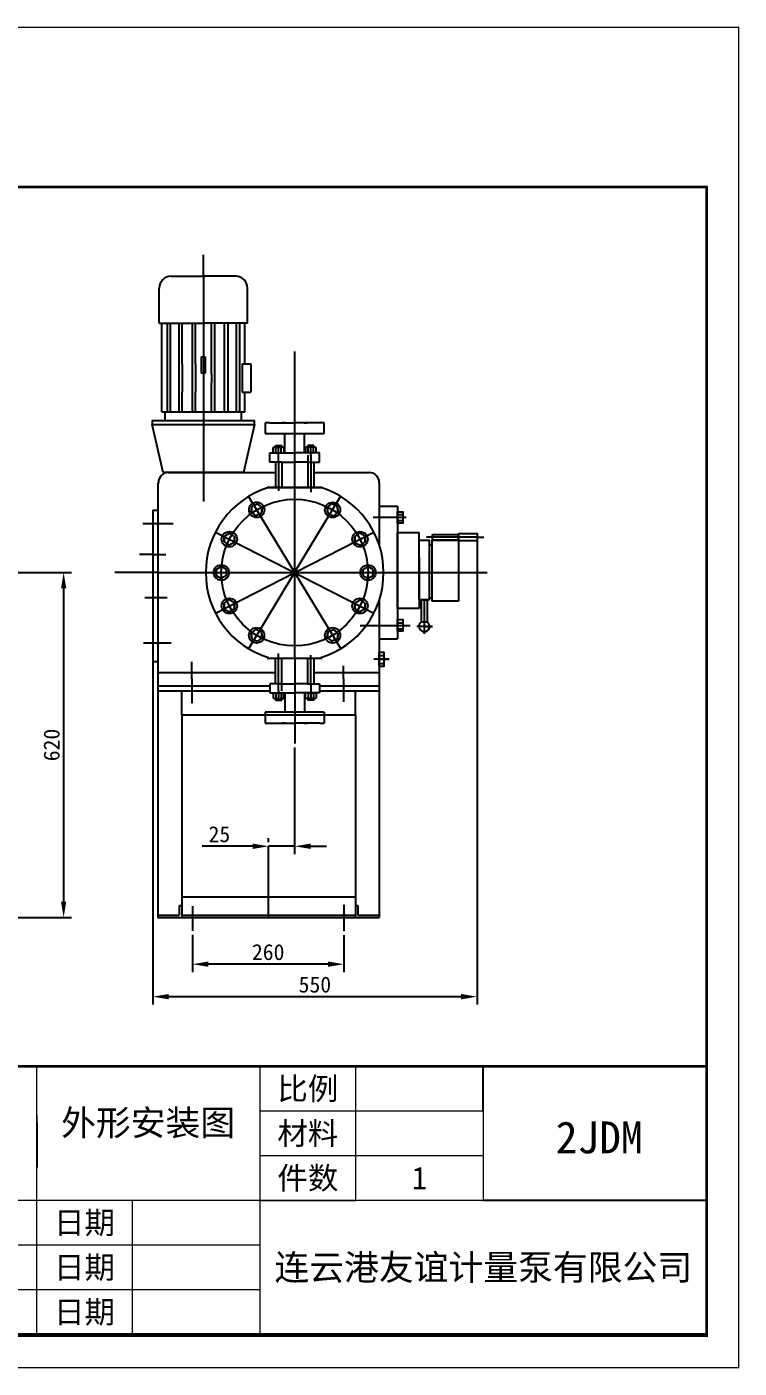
# Model space of a CAD drawing. Header units: millimetres. Extents: x 31 to 328, y 15 to 225.
# Drawn here: x 216.4 to 328, y 15.2 to 225.4 of the extents above; entities that cross this region are included whole.
import ezdxf
from ezdxf.enums import TextEntityAlignment as Align

# ---------------------------------------------------------------- set-up
doc = ezdxf.new("R2010")
doc.units = ezdxf.units.MM
doc.header["$PDMODE"] = 35
doc.layers.add('04-标注', color=3, linetype='Continuous', lineweight=20)
doc.layers.add('05-文字', color=5, linetype='Continuous')
doc.layers.add('2', color=4, linetype='Continuous')
doc.styles.add('S', font='SimSun.ttf')
doc.dimstyles.new('ISO-25', dxfattribs={"dimtxt": 2.5, "dimasz": 2.5, "dimexe": 1.25, "dimexo": 0.625, "dimtad": 1, "dimtxsty": 'Standard', "dimcen": 2.5, "dimadec": 0, "dimazin": 0, "dimtfac": 1, "dimtmove": 0, "dimatfit": 3, "dimfxl": 0, "dimarcsym": 0})

# ---------------------------------------------------------------- blocks, each defined once
blk = doc.blocks.new('*D13')
at = {"color": 0, "lineweight": -2}
for p, q in [((209.98, 139.84), (223.41, 139.84)), ((222.16, 137.34), (222.16, 88.27)), ((175.33, 85.77), (223.41, 85.77))]:
    blk.add_line(p, q, dxfattribs=at)
at = {"color": 0}
for points in [[(221.75, 137.34), (222.58, 137.34), (222.16, 139.84)], [(221.75, 88.27), (222.58, 88.27), (222.16, 85.77)]]:
    blk.add_solid(points, dxfattribs=at)
at = {"layer": 'Defpoints', "color": 0}
for p in [(209.35, 139.84), (174.7, 85.77), (222.16, 85.77)]:
    blk.add_point(p, dxfattribs=at)
at = {"color": 0, "insert": (220.29, 112.81), "char_height": 2.5, "attachment_point": 5, "rotation": 90}
blk.add_mtext('\\A1;620', dxfattribs=at)
blk = doc.blocks.new('*D16')
at = {"color": 0, "lineweight": -2}
for p, q in [((242.35, 83.07), (242.35, 77.21)), ((266.09, 82.99), (266.09, 77.21)), ((263.59, 78.46), (244.85, 78.46))]:
    blk.add_line(p, q, dxfattribs=at)
at = {"color": 0}
for points in [[(244.85, 78.88), (244.85, 78.05), (242.35, 78.46)], [(263.59, 78.88), (263.59, 78.05), (266.09, 78.46)]]:
    blk.add_solid(points, dxfattribs=at)
at = {"layer": 'Defpoints', "color": 0}
for p in [(242.35, 83.7), (266.09, 83.62), (242.35, 78.46)]:
    blk.add_point(p, dxfattribs=at)
at = {"color": 0, "insert": (254.22, 80.34), "char_height": 2.5, "attachment_point": 5}
blk.add_mtext('\\A1;260', dxfattribs=at)
blk = doc.blocks.new('*D17')
at = {"color": 0, "lineweight": -2}
for p, q in [((286.96, 145.32), (286.96, 72.12)), ((236.13, 137.12), (236.13, 72.12)), ((284.46, 73.37), (238.63, 73.37))]:
    blk.add_line(p, q, dxfattribs=at)
at = {"color": 0}
for points in [[(238.63, 73.79), (238.63, 72.95), (236.13, 73.37)], [(284.46, 73.79), (284.46, 72.95), (286.96, 73.37)]]:
    blk.add_solid(points, dxfattribs=at)
at = {"layer": 'Defpoints', "color": 0}
for p in [(286.96, 145.94), (236.13, 137.75), (236.13, 73.37)]:
    blk.add_point(p, dxfattribs=at)
at = {"color": 0, "insert": (261.54, 75.25), "char_height": 2.5, "attachment_point": 5}
blk.add_mtext('\\A1;550', dxfattribs=at)
blk = doc.blocks.new('*D20')
at = {"color": 0, "lineweight": -2}
for p, q in [((258.37, 112.4), (258.37, 95.69)), ((251.78, 96.94), (243.86, 96.94)), ((254.28, 97.56), (254.28, 98.19)), ((258.37, 96.94), (254.28, 96.94)), ((260.87, 96.94), (263.37, 96.94))]:
    blk.add_line(p, q, dxfattribs=at)
at = {"color": 0}
for points in [[(251.78, 97.36), (251.78, 96.52), (254.28, 96.94)], [(260.87, 97.36), (260.87, 96.52), (258.37, 96.94)]]:
    blk.add_solid(points, dxfattribs=at)
at = {"layer": 'Defpoints', "color": 0}
for p in [(258.37, 113.02), (254.28, 96.94), (254.28, 96.94)]:
    blk.add_point(p, dxfattribs=at)
at = {"color": 0, "insert": (246.57, 98.81), "char_height": 2.5, "attachment_point": 5}
blk.add_mtext('\\A1;25', dxfattribs=at)

msp = doc.modelspace()

# ---------------------------------------------------------------- linework, layer by layer
at = {"color": 0}
for p, q in [((244.066, 186.261), (244.066, 189.62)), ((244.066, 186.261), (244.066, 150.952)), ((258.374, 155.51), (258.374, 174.492)), ((240.239, 172.552), (240.239, 168.13)), ((240.747, 172.555), (240.747, 168.127)), ((242.302, 172.555), (242.302, 168.09)), ((242.81, 172.555), (242.81, 168.09)), ((243.739, 173.614), (244.336, 173.614)), ((243.739, 173.614), (243.739, 171.091)), ((244.336, 173.614), (244.336, 171.091)), ((250.144, 172.554), (251.523, 172.554)), ((250.144, 172.554), (250.144, 168.09)), ((251.523, 172.554), (251.523, 168.09)), ((244.336, 171.091), (243.739, 171.091)), ((245.322, 170.942), (245.322, 169.552)), ((245.83, 170.942), (245.83, 169.552)), ((250.144, 168.09), (251.523, 168.09)), ((258.374, 153.139), (258.374, 165.038)), ((236.036, 163.659), (236.036, 163.017)), ((237.774, 155.51), (236.036, 163.017)), ((252.096, 163.017), (250.356, 155.51)), ((252.096, 163.017), (252.096, 163.659)), ((254.407, 163.315), (253.772, 163.315)), ((253.772, 163.315), (253.772, 161.61)), ((254.407, 163.315), (258.374, 163.315)), ((255.761, 163.315), (256.428, 163.315)), ((256.883, 163.315), (256.428, 163.315)), ((262.976, 163.315), (258.374, 163.315)), ((259.865, 163.315), (260.32, 163.315)), ((262.976, 161.61), (262.976, 163.315)), ((253.772, 161.61), (262.976, 161.61)), ((255.842, 158.235), (255.842, 159.847)), ((256.842, 160.93), (256.842, 161.61)), ((256.842, 158.597), (256.842, 160.93)), ((259.906, 160.93), (259.906, 161.61)), ((259.906, 158.597), (259.906, 160.93)), ((260.906, 158.235), (260.906, 159.847)), ((254.471, 157.153), (254.471, 158.597)), ((254.471, 158.597), (258.374, 158.597)), ((255.019, 158.652), (255.019, 159.43)), ((255.225, 159.485), (256.46, 159.485)), ((255.349, 159.485), (255.349, 159.732)), ((255.349, 159.732), (256.336, 159.732)), ((255.421, 159.485), (255.421, 159.732)), ((255.431, 158.652), (255.431, 159.43)), ((255.842, 157.153), (255.842, 158.597)), ((256.254, 158.652), (256.254, 159.43)), ((256.264, 159.485), (256.264, 159.732)), ((256.336, 159.485), (256.336, 159.732)), ((256.666, 159.43), (256.666, 158.652)), ((262.277, 158.597), (258.374, 158.597)), ((260.082, 159.43), (260.082, 158.652)), ((261.523, 159.485), (260.288, 159.485)), ((260.41, 158.235), (260.41, 153.139)), ((260.412, 159.485), (260.412, 159.732)), ((261.399, 159.732), (260.412, 159.732)), ((260.484, 159.485), (260.484, 159.732)), ((260.494, 158.652), (260.494, 159.43)), ((260.906, 158.235), (260.906, 152.435)), ((261.317, 158.652), (261.317, 159.43)), ((261.327, 159.485), (261.327, 159.732)), ((261.399, 159.485), (261.399, 159.732)), ((261.729, 158.652), (261.729, 159.43)), ((262.277, 157.153), (262.277, 158.597)), ((256.383, 157.153), (254.471, 157.153)), ((255.346, 157.153), (255.346, 153.139)), ((255.842, 157.153), (255.842, 152.66)), ((256.338, 157.153), (256.338, 153.139)), ((256.383, 157.153), (258.374, 157.153)), ((260.365, 157.153), (258.374, 157.153)), ((260.365, 157.153), (262.277, 157.153)), ((260.903, 157.153), (260.903, 153.139)), ((261.399, 157.153), (261.399, 153.139)), ((237.021, 154.063), (236.93, 153.715)), ((236.93, 153.715), (236.93, 85.756)), ((244.066, 155.51), (237.774, 155.51)), ((238.576, 155.51), (255.346, 155.51)), ((246.849, 155.51), (238.614, 155.51)), ((261.399, 155.51), (270.025, 155.51)), ((271.625, 153.91), (271.625, 149.491)), ((251.156, 151.754), (265.588, 127.9)), ((254.077, 153.139), (262.671, 153.139)), ((262.671, 153.139), (254.077, 153.139)), ((258.361, 139.819), (265.577, 151.746)), ((258.374, 126.418), (258.374, 153.139)), ((236.13, 149.589), (236.13, 125.907)), ((236.13, 149.589), (236.93, 149.589)), ((271.625, 150.228), (274.487, 150.228)), ((271.625, 149.491), (271.625, 144.148)), ((274.487, 150.228), (274.487, 129.428)), ((234.571, 147.53), (239.331, 147.53)), ((275.849, 148.477), (270.688, 148.477)), ((274.487, 148.93), (275.343, 148.93)), ((274.487, 147.973), (275.343, 147.973)), ((245.956, 146.165), (270.788, 133.489)), ((258.372, 139.827), (270.788, 146.165)), ((277.895, 142.199), (277.895, 146.116)), ((286.96, 145.362), (279.041, 145.362)), ((286.96, 145.362), (287.998, 145.362)), ((279.471, 144.168), (279.914, 144.168)), ((284.064, 144.932), (284.064, 135.341)), ((236.13, 142.67), (234.054, 142.67)), ((236.13, 142.67), (238.193, 142.67)), ((277.895, 142.199), (277.895, 134.213)), ((236.93, 139.828), (230.213, 139.828)), ((236.93, 139.828), (279.818, 139.828)), ((245.956, 133.489), (258.372, 139.827)), ((258.361, 139.819), (251.145, 127.892)), ((278.752, 139.828), (288.552, 139.828)), ((234.882, 135.949), (238.4, 135.949)), ((271.625, 135.506), (271.625, 130.166)), ((278.683, 135.556), (278.683, 130.241)), ((279.471, 135.894), (279.914, 135.894)), ((276.451, 131.461), (268.66, 131.461)), ((274.487, 131.955), (275.343, 131.955)), ((274.487, 131.037), (275.343, 131.037)), ((279.976, 131.399), (277.517, 131.399)), ((278.243, 132.103), (279.123, 132.103)), ((278.683, 131.399), (279.976, 131.399)), ((234.675, 128.815), (239.021, 128.815)), ((271.625, 130.166), (271.625, 85.756)), ((271.625, 129.428), (274.487, 129.428)), ((254.077, 126.418), (262.671, 126.418)), ((255.349, 122.404), (255.349, 126.418)), ((255.842, 121.322), (255.842, 127.122)), ((255.845, 122.404), (255.845, 126.418)), ((256.338, 121.322), (256.338, 126.418)), ((258.374, 126.418), (258.374, 113.023)), ((260.41, 122.404), (260.41, 126.418)), ((260.906, 122.404), (260.906, 126.897)), ((261.402, 122.404), (261.402, 126.418)), ((273.2, 126.246), (270.785, 126.246)), ((271.625, 126.819), (272.333, 126.819)), ((271.625, 126.246), (273.2, 126.246)), ((236.13, 125.907), (236.93, 125.907)), ((236.93, 124.147), (255.349, 124.147)), ((242.262, 123.174), (242.262, 125.823)), ((261.402, 124.147), (271.625, 124.147)), ((266.006, 123.174), (266.006, 125.239)), ((271.625, 125.572), (272.333, 125.572)), ((236.93, 122.093), (254.471, 122.093)), ((242.262, 123.174), (242.262, 119.388)), ((254.471, 122.404), (254.471, 120.96)), ((256.383, 122.404), (254.471, 122.404)), ((256.383, 122.404), (258.374, 122.404)), ((260.365, 122.404), (258.374, 122.404)), ((260.365, 122.404), (262.277, 122.404)), ((260.906, 122.404), (260.906, 120.96)), ((262.277, 122.404), (262.277, 120.96)), ((262.277, 122.093), (266.446, 122.093)), ((266.006, 123.174), (266.006, 119.556)), ((266.446, 122.093), (271.625, 122.093)), ((236.93, 121.293), (254.471, 121.293)), ((240.666, 117.56), (240.666, 121.293)), ((254.471, 120.96), (258.374, 120.96)), ((255.019, 120.905), (255.019, 120.127)), ((255.225, 120.072), (256.46, 120.072)), ((255.349, 120.072), (255.349, 119.825)), ((255.349, 119.825), (256.336, 119.825)), ((255.421, 120.072), (255.421, 119.825)), ((255.431, 120.905), (255.431, 120.127)), ((255.842, 121.322), (255.842, 119.71)), ((256.254, 120.905), (256.254, 120.127)), ((256.264, 120.072), (256.264, 119.825)), ((256.336, 120.072), (256.336, 119.825)), ((256.666, 120.127), (256.666, 120.905)), ((256.842, 120.96), (256.842, 118.627)), ((262.277, 120.96), (258.374, 120.96)), ((259.906, 120.96), (259.906, 118.627)), ((260.082, 120.127), (260.082, 120.905)), ((261.523, 120.072), (260.288, 120.072)), ((260.412, 120.072), (260.412, 119.825)), ((261.399, 119.825), (260.412, 119.825)), ((260.484, 120.072), (260.484, 119.825)), ((260.494, 120.905), (260.494, 120.127)), ((260.906, 121.322), (260.906, 119.71)), ((261.317, 120.905), (261.317, 120.127)), ((261.327, 120.072), (261.327, 119.825)), ((261.399, 120.072), (261.399, 119.825)), ((261.729, 120.905), (261.729, 120.127)), ((262.277, 121.293), (266.446, 121.293)), ((266.446, 121.293), (271.625, 121.293)), ((267.889, 117.56), (267.889, 121.293)), ((262.976, 117.947), (253.772, 117.947)), ((253.772, 117.947), (253.772, 116.242)), ((256.842, 118.627), (256.842, 117.947)), ((259.906, 118.627), (259.906, 117.947)), ((262.976, 117.947), (262.976, 116.242)), ((240.666, 117.56), (240.666, 91.783)), ((240.666, 117.56), (267.889, 117.56)), ((253.772, 116.242), (258.374, 116.242)), ((256.883, 116.242), (256.428, 116.242)), ((262.341, 116.242), (258.374, 116.242)), ((259.865, 116.242), (260.32, 116.242)), ((260.987, 116.242), (260.32, 116.242)), ((262.341, 116.242), (262.976, 116.242)), ((267.889, 117.56), (267.889, 91.783)), ((254.278, 85.756), (254.278, 96.939)), ((240.666, 91.783), (240.666, 87.676)), ((267.889, 91.783), (267.889, 87.676)), ((271.625, 91.783), (271.625, 87.676)), ((240.666, 89.014), (267.889, 89.014)), ((240.266, 87.676), (240.666, 87.676)), ((240.266, 87.676), (240.266, 86.156)), ((240.666, 87.676), (240.666, 86.156)), ((240.666, 87.676), (240.666, 85.756)), ((242.347, 87.57), (242.347, 83.699)), ((266.09, 87.738), (266.09, 83.615)), ((267.889, 87.676), (268.289, 87.676)), ((267.889, 87.676), (267.889, 86.156)), ((267.889, 87.676), (267.889, 85.756)), ((268.289, 87.676), (268.289, 86.156)), ((271.625, 87.676), (271.625, 86.156)), ((271.625, 87.676), (271.625, 86.156)), ((271.625, 87.676), (271.625, 86.156)), ((236.93, 86.156), (240.266, 86.156)), ((236.93, 85.756), (271.625, 85.756)), ((240.666, 86.156), (267.889, 86.156)), ((268.289, 86.156), (271.625, 86.156))]:
    msp.add_line(p, q, dxfattribs=at)
for points, const_width in [([(30.938, 15.253), (327.938, 15.253), (327.938, 225.253), (30.938, 225.253)], 0.2), ([(35.938, 20.253), (322.938, 20.253), (322.938, 200.253), (35.938, 200.253)], 0.4), ([(182.938, 20.453), (322.938, 20.453), (322.938, 62.453), (182.938, 62.453)], 0.4)]:
    msp.add_lwpolyline(points, close=True, dxfattribs=dict(const_width=const_width))
for points in [[(274.487, 149.373), (275.343, 149.373), (275.343, 147.568), (274.487, 147.568)], [(279.977, 145.807), (284.064, 145.807), (284.064, 144.932), (279.977, 144.932)], [(284.064, 145.941), (286.96, 145.941), (286.96, 144.783), (284.064, 144.783)], [(277.895, 144.932), (279.471, 144.932), (279.471, 135.556), (277.895, 135.556)], [(274.487, 132.47), (275.343, 132.47), (275.343, 130.666), (274.487, 130.666)], [(271.625, 127.371), (272.333, 127.371), (272.333, 125.12), (271.625, 125.12)]]:
    msp.add_lwpolyline(points, close=True, dxfattribs=at)
for points in [[(277.895, 134.213), (274.487, 134.213), (274.487, 146.116), (277.895, 146.116)], [(284.064, 135.341), (279.914, 135.341), (279.914, 144.932), (284.064, 144.932)], [(278.243, 132.103), (278.243, 135.556), (279.123, 135.556), (279.123, 132.103)]]:
    msp.add_lwpolyline(points, dxfattribs=at)
msp.add_lwpolyline([(217.938, 62.453, 0.2, 0.2, 0), (217.938, 20.453, 0.2, 0.2, 0)], format="xyseb")
at = {"const_width": 0.2}
for points in [[(252.938, 62.453), (252.938, 20.453)], [(267.938, 62.453), (267.938, 41.453)], [(287.938, 62.453), (287.938, 41.453)], [(287.938, 55.453), (252.938, 55.453)], [(287.938, 48.453), (252.938, 48.453)], [(322.938, 41.453), (182.938, 41.453)], [(232.938, 41.453), (232.938, 20.453)], [(252.938, 34.453), (182.938, 34.453)], [(252.938, 27.453), (182.938, 27.453)]]:
    msp.add_lwpolyline(points, dxfattribs=at)
at = {"color": 0}
for centre, radius in [((258.372, 139.827), 11.495), ((252.421, 149.662), 1.206), ((264.311, 149.654), 1.206), ((248.134, 145.053), 1.206), ((268.61, 145.053), 1.206), ((246.877, 139.827), 1.206), ((269.867, 139.827), 1.206), ((248.134, 134.601), 1.206), ((268.61, 134.601), 1.206), ((252.411, 129.984), 1.206), ((264.322, 129.992), 1.206)]:
    msp.add_circle(centre, radius, dxfattribs=at)
for centre, radius, start, end in [((255.225, 159.073), 0.412, 60, 120), ((255.225, 159.009), 0.412, 240, 300), ((255.842, 157.921), 1.564, 74.73852, 105.26148), ((255.842, 160.161), 1.564, 254.73852, 285.26148), ((256.46, 159.073), 0.412, 60, 120), ((256.46, 159.009), 0.412, 240, 300), ((260.288, 159.073), 0.412, 60, 120), ((260.288, 159.009), 0.412, 240, 300), ((260.906, 157.921), 1.564, 74.73852, 105.26148), ((260.906, 160.161), 1.564, 254.73852, 285.26148), ((261.523, 159.073), 0.412, 60, 120), ((261.523, 159.009), 0.412, 240, 300), ((238.614, 153.91), 1.6, 90, 180), ((270.025, 153.91), 1.6, 360, 90), ((258.372, 139.827), 13.94, 107.02137, 252.97862), ((258.372, 139.827), 13.94, 287.02138, 72.97863), ((278.683, 131.399), 0.83, 122.02417, 57.97583), ((255.225, 120.548), 0.412, 60, 120), ((255.225, 120.484), 0.412, 240, 300), ((255.842, 119.396), 1.564, 74.73852, 105.26148), ((255.842, 121.636), 1.564, 254.73852, 285.26148), ((256.46, 120.548), 0.412, 60, 120), ((256.46, 120.484), 0.412, 240, 300), ((260.288, 120.548), 0.412, 60, 120), ((260.288, 120.484), 0.412, 240, 300), ((260.906, 119.396), 1.564, 74.73852, 105.26148), ((260.906, 121.636), 1.564, 254.73852, 285.26148), ((261.523, 120.548), 0.412, 60, 120), ((261.523, 120.484), 0.412, 240, 300)]:
    msp.add_arc(centre, radius, start, end, dxfattribs=at)
at = {"layer": '04-标注'}
msp.add_line((322.938, 200.253), (322.938, 200.253), dxfattribs=at)
at = {"layer": '04-标注', "color": 0}
for p, q in [((217.938, 54.828), (217.938, 50.136)), ((217.938, 54.828), (217.938, 46.598)), ((217.938, 50.136), (217.938, 46.598)), ((252.938, 41.453), (267.938, 41.453)), ((252.938, 41.453), (267.938, 41.453))]:
    msp.add_line(p, q, dxfattribs=at)
at = {"layer": '05-文字', "color": 0}
for p, q in [((287.938, 55.453), (287.938, 62.453)), ((217.938, 53.673), (217.938, 46.598)), ((322.938, 41.453), (287.938, 41.453))]:
    msp.add_line(p, q, dxfattribs=at)
at = {"layer": '2', "color": 0}
for p, q in [((238.998, 186.261), (244.066, 186.261)), ((249.133, 186.261), (244.066, 186.261)), ((237.161, 178.896), (237.161, 184.424)), ((250.97, 178.896), (250.97, 184.424)), ((237.161, 178.896), (244.066, 178.896)), ((237.563, 165.021), (237.563, 178.896)), ((238.385, 178.896), (238.385, 165.021)), ((238.893, 165.021), (238.893, 178.896)), ((240.239, 178.896), (240.239, 172.552)), ((240.747, 172.555), (240.747, 178.896)), ((242.302, 178.896), (242.302, 172.555)), ((242.81, 172.555), (242.81, 178.896)), ((250.97, 178.896), (244.066, 178.896)), ((245.322, 170.942), (245.322, 178.896)), ((245.83, 178.896), (245.83, 170.942)), ((247.384, 165.021), (247.384, 178.896)), ((247.892, 178.896), (247.892, 165.021)), ((249.238, 165.021), (249.238, 178.896)), ((249.746, 178.896), (249.746, 165.021)), ((250.569, 172.554), (250.569, 178.896)), ((245.322, 165.021), (245.322, 169.552)), ((245.83, 169.552), (245.83, 165.021)), ((240.239, 168.13), (240.239, 165.021)), ((240.747, 165.021), (240.747, 168.127)), ((242.302, 168.09), (242.302, 165.021)), ((242.81, 165.021), (242.81, 168.09)), ((250.569, 165.021), (250.569, 168.09)), ((237.563, 165.021), (250.569, 165.021)), ((238.089, 163.659), (238.089, 165.021)), ((250.042, 163.659), (250.042, 165.021)), ((236.036, 163.659), (252.096, 163.659)), ((236.036, 163.017), (252.096, 163.017)), ((250.356, 155.51), (243.667, 155.51)), ((251.682, 150.23), (251.56, 149.305)), ((251.56, 149.305), (251.682, 150.23)), ((251.56, 149.305), (252.299, 148.738)), ((251.56, 149.305), (252.299, 148.738)), ((251.682, 150.23), (252.543, 150.587)), ((253.283, 150.019), (252.543, 150.587)), ((253.283, 150.019), (253.161, 149.094)), ((253.161, 149.094), (253.283, 150.019)), ((263.45, 150.011), (264.19, 150.579)), ((263.45, 150.011), (263.572, 149.087)), ((263.572, 149.087), (263.45, 150.011)), ((265.051, 150.222), (264.19, 150.579)), ((265.173, 149.297), (264.433, 148.73)), ((265.173, 149.297), (264.433, 148.73)), ((265.051, 150.222), (265.173, 149.297)), ((265.173, 149.297), (265.051, 150.222)), ((253.161, 149.094), (252.299, 148.738)), ((253.161, 149.094), (252.299, 148.738)), ((263.572, 149.087), (264.433, 148.73)), ((263.572, 149.087), (264.433, 148.73)), ((247.347, 145.555), (247.307, 144.623)), ((247.307, 144.623), (247.347, 145.555)), ((247.347, 145.555), (248.175, 145.985)), ((248.961, 145.484), (248.175, 145.985)), ((248.961, 145.484), (248.92, 144.552)), ((248.92, 144.552), (248.961, 145.484)), ((267.783, 145.484), (268.57, 145.985)), ((267.783, 145.484), (267.824, 144.553)), ((267.824, 144.553), (267.783, 145.484)), ((269.397, 145.554), (268.57, 145.985)), ((269.397, 145.554), (269.437, 144.623)), ((269.437, 144.623), (269.397, 145.554)), ((247.307, 144.623), (248.093, 144.122)), ((247.307, 144.623), (248.093, 144.122)), ((248.92, 144.552), (248.093, 144.122)), ((248.92, 144.552), (248.093, 144.122)), ((267.824, 144.553), (268.651, 144.122)), ((267.824, 144.553), (268.651, 144.122)), ((269.437, 144.623), (268.651, 144.122)), ((269.437, 144.623), (268.651, 144.122)), ((246.069, 140.293), (246.877, 140.759)), ((246.069, 140.293), (246.069, 139.361)), ((246.069, 139.361), (246.069, 140.293)), ((246.069, 139.361), (246.877, 138.895)), ((246.069, 139.361), (246.877, 138.895)), ((247.684, 140.293), (246.877, 140.759)), ((247.684, 139.361), (246.877, 138.895)), ((247.684, 139.361), (246.877, 138.895)), ((247.684, 140.293), (247.684, 139.361)), ((247.684, 139.361), (247.684, 140.293)), ((269.06, 140.293), (269.867, 140.759)), ((269.06, 140.293), (269.06, 139.361)), ((269.06, 139.361), (269.06, 140.293)), ((269.06, 139.361), (269.867, 138.895)), ((269.06, 139.361), (269.867, 138.895)), ((270.675, 140.293), (269.867, 140.759)), ((270.675, 139.361), (269.867, 138.895)), ((270.675, 139.361), (269.867, 138.895)), ((270.675, 140.293), (270.675, 139.361)), ((270.675, 139.361), (270.675, 140.293)), ((247.307, 135.031), (248.093, 135.532)), ((247.307, 135.031), (247.347, 134.1)), ((247.347, 134.1), (247.307, 135.031)), ((248.92, 135.101), (248.093, 135.532)), ((248.92, 135.101), (248.961, 134.17)), ((248.961, 134.17), (248.92, 135.101)), ((267.824, 135.102), (267.783, 134.17)), ((267.783, 134.17), (267.824, 135.102)), ((267.824, 135.102), (268.651, 135.532)), ((269.437, 135.031), (268.651, 135.532)), ((269.437, 135.031), (269.397, 134.099)), ((269.397, 134.099), (269.437, 135.031)), ((247.347, 134.1), (248.174, 133.669)), ((247.347, 134.1), (248.174, 133.669)), ((248.961, 134.17), (248.174, 133.669)), ((248.961, 134.17), (248.174, 133.669)), ((267.783, 134.17), (268.569, 133.669)), ((267.783, 134.17), (268.569, 133.669)), ((269.397, 134.099), (268.569, 133.669)), ((269.397, 134.099), (268.569, 133.669)), ((251.549, 130.341), (252.289, 130.909)), ((251.549, 130.341), (251.671, 129.417)), ((251.671, 129.417), (251.549, 130.341)), ((253.15, 130.552), (252.289, 130.909)), ((253.15, 130.552), (253.272, 129.627)), ((253.272, 129.627), (253.15, 130.552)), ((263.582, 130.56), (263.46, 129.635)), ((263.46, 129.635), (263.582, 130.56)), ((263.582, 130.56), (264.444, 130.916)), ((265.183, 130.349), (264.444, 130.916)), ((265.183, 130.349), (265.062, 129.424)), ((265.062, 129.424), (265.183, 130.349)), ((251.671, 129.417), (252.532, 129.06)), ((251.671, 129.417), (252.532, 129.06)), ((253.272, 129.627), (252.532, 129.06)), ((253.272, 129.627), (252.532, 129.06)), ((263.46, 129.635), (264.2, 129.067)), ((263.46, 129.635), (264.2, 129.067)), ((265.062, 129.424), (264.2, 129.067)), ((265.062, 129.424), (264.2, 129.067))]:
    msp.add_line(p, q, dxfattribs=at)
for centre, start, end in [((238.998, 184.424), 90, 180), ((249.133, 184.424), 0, 90)]:
    msp.add_arc(centre, 1.837, start, end, dxfattribs=at)

# ---------------------------------------------------------------- texts
at = {"style": 'S'}
for s, height, p in [('比例', 3.5, (260.438, 58.953)), ('材料', 3.5, (260.438, 51.953)), ('件数', 3.5, (260.438, 44.953)), ('日期', 3.5, (225.438, 37.953)), ('日期', 3.5, (225.438, 30.953)), ('连云港友谊计量泵有限公司', 4, (287.938, 30.953)), ('日期', 3.5, (225.438, 23.953))]:
    msp.add_text(s, height=height, dxfattribs=at).set_placement(p, align=Align.MIDDLE_CENTER)
at = {"color": 0, "style": 'S'}
msp.add_text('2JDM', height=5, dxfattribs=at).set_placement((306.096, 51.319), align=Align.MIDDLE_CENTER)
at = {"layer": '04-标注', "color": 0, "style": 'S'}
for s, height, p in [('外形安装图', 4, (235.406, 53.617)), ('1', 3.5, (277.938, 44.953))]:
    msp.add_text(s, height=height, dxfattribs=at).set_placement(p, align=Align.MIDDLE_CENTER)

# ---------------------------------------------------------------- dimensions: what is measured, and where the dimension line sits
at = {"color": 0}
for base, p1, p2, text, picture, middle in [((236.13, 73.37), (286.96, 145.941), (236.13, 137.748), '550', '*D17', (261.545, 75.245)), ((254.278, 96.939), (258.374, 113.023), (254.278, 96.939), '25', '*D20', (246.569, 98.814)), ((242.347, 78.464), (266.09, 83.615), (242.347, 83.699), '260', '*D16', (254.218, 80.339))]:
    dim = msp.add_linear_dim(base=base, p1=p1, p2=p2, text=text, dimstyle='ISO-25', override={"dimtp": -0.009, "dimtm": 0.034, "dimtfac": 0.5, "dimtolj": 1}, dxfattribs=at)
    dim.commit()
    dim.dimension.update_dxf_attribs({"geometry": picture, "text_midpoint": middle})
dim = msp.add_linear_dim(base=(222.164, 85.77), p1=(209.351, 139.842), p2=(174.701, 85.77), angle=90, text='620', dimstyle='ISO-25', override={"dimtp": -0.009, "dimtm": 0.034, "dimtfac": 0.5, "dimtolj": 1}, dxfattribs=at)
dim.commit()
dim.dimension.update_dxf_attribs({"geometry": '*D13', "text_midpoint": (220.289, 112.806)})

doc.saveas('drawing.dxf')
